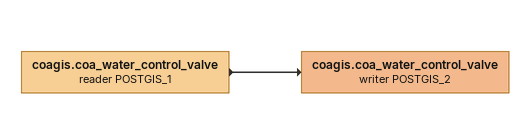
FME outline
coagis.coa_water_control_valve (reader POSTGIS_1)
    -> coagis.coa_water_control_valve (writer POSTGIS_2)
coagis.coa_water_control_valve (writer POSTGIS_2)
